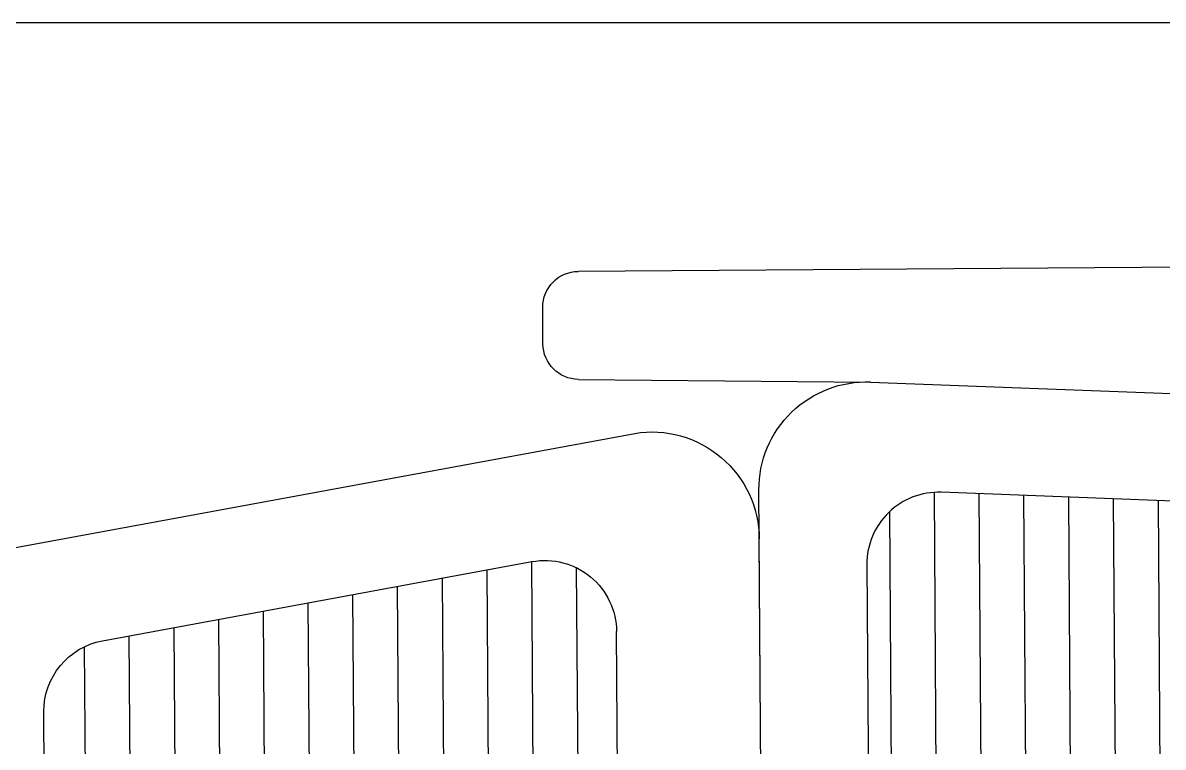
# Model space of a CAD drawing. Header units: millimetres. Extents: x 2625.3 to 2681.2, y 1230 to 1238.4.
# Drawn here: x 2657.786 to 2658.582, y 1234.419 to 1234.924 of the extents above; entities that cross this region are included whole.
import ezdxf

# ---------------------------------------------------------------- set-up
doc = ezdxf.new("R2010")
doc.units = ezdxf.units.MM
doc.layers.add('LAYOUT', color=253, linetype='Continuous')

# ---------------------------------------------------------------- blocks, each defined once
blk = doc.blocks.new('*X40')
at = {"color": 0}
for p, q in [((91.0625, 15.90359), (91.0625, 16.19011)), ((91.09375, 15.89921), (91.09375, 16.1945)), ((91.125, 15.90475), (91.125, 16.18895)), ((91.15625, 15.9103), (91.15625, 16.18341)), ((91.1875, 15.91584), (91.1875, 16.17786)), ((91.21875, 15.92139), (91.21875, 16.17231)), ((91.25, 15.92693), (91.25, 16.16677)), ((91.28125, 15.93248), (91.28125, 16.16122)), ((91.3125, 15.93803), (91.3125, 16.15568)), ((91.34375, 15.94357), (91.34375, 16.15013)), ((91.375, 15.94912), (91.375, 16.14459)), ((91.40625, 15.9565), (91.40625, 16.13721))]:
    blk.add_line(p, q, dxfattribs=at)
blk = doc.blocks.new('*X39')
at = {"color": 0}
for p, q in [((90.6875, 15.85817), (90.6875, 16.23554)), ((90.71875, 15.85675), (90.71875, 16.23696)), ((90.75, 15.85533), (90.75, 16.23838)), ((90.78125, 15.8539), (90.78125, 16.2398)), ((90.8125, 15.85274), (90.8125, 16.24096)), ((90.53125, 15.86527), (90.53125, 16.22843)), ((90.5625, 15.86385), (90.5625, 16.22986)), ((90.59375, 15.86243), (90.59375, 16.23128)), ((90.625, 15.86101), (90.625, 16.2327)), ((90.65625, 15.85959), (90.65625, 16.23412)), ((90.84375, 15.86604), (90.84375, 16.22767)), ((90.5, 15.86725), (90.5, 16.22645)), ((90.46875, 15.88763), (90.46875, 16.20607))]:
    blk.add_line(p, q, dxfattribs=at)
blk = doc.blocks.new('A$C3EAC3D19')
at = {"layer": 'LAYOUT'}
for p, q in [((0.20708, 1.67682), (0.11708, 1.18882)), ((0.4018, 1.6005), (0.31135, 1.60111)), ((0.26184, 1.56018), (0.20658, 1.26055)), ((0.05461, 1.25284), (0.02922, 1.25301)), ((0, 0.62819), (0.00405, 1.22818)), ((0.07944, 1.22806), (0.08124, 1.02425)), ((0.45234, 1.20015), (0.25541, 1.20148)), ((0.54971, 1.09949), (0.15669, 1.10215)), ((0.51577, 1.09972), (0.19062, 1.10192)), ((0.08124, 1.02425), (0.09949, 0.55252))]:
    blk.add_line(p, q, dxfattribs=at)
blk.add_lwpolyline([(0.16982, 0.67478), (0.15821, 0.97486, -0.427581), (0.20851, 1.02679), (0.49688, 1.02485, -0.427581), (0.54647, 0.97224), (0.53081, 0.67234, -0.400971), (0.48054, 0.62495), (0.21944, 0.62671, -0.400971)], format="xyb", close=True, dxfattribs=at)
for centre, radius, start, end in [((0.31101, 1.55111), 0.05, 89.61315, 169.55011), ((0.25575, 1.25148), 0.05, 169.55011, 269.61315), ((0.02905, 1.22801), 0.025, 89.61315, 179.61315), ((0.05444, 1.22784), 0.025, 0.50708, 89.61315), ((0.19113, 1.17691), 0.075, 170.86699, 269.61315), ((0.15618, 1.02715), 0.075, 89.61315, 182.21571)]:
    blk.add_arc(centre, radius, start, end, dxfattribs=at)
at = {"layer": 'LAYOUT', "xscale": -1, "rotation": 269.6131484374406}
for name in ['*X40', '*X39']:
    blk.add_blockref(name, (-16.30726, -89.72348), dxfattribs=at)

msp = doc.modelspace()

# ---------------------------------------------------------------- linework, layer by layer
msp.add_line((2660.21287, 1234.92424), (2657.31587, 1234.92424))

# ---------------------------------------------------------------- block references
at = {"xscale": -1, "rotation": 90}
msp.add_blockref('A$C3EAC3D19', (2659.40227, 1234.75483), dxfattribs=at)

doc.saveas('drawing.dxf')
